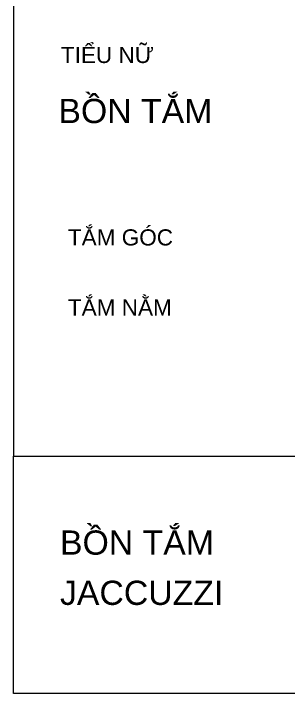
# Model space of a CAD drawing. Header units: inches. Extents: x 242965 to 445791, y 236206 to 423703.
# Drawn here: x 294652 to 315026, y 236206 to 286729 of the extents above; entities that cross this region are included whole.
import ezdxf

# ---------------------------------------------------------------- set-up
doc = ezdxf.new("R2010")
doc.units = ezdxf.units.IN
doc.header["$MEASUREMENT"] = 0
doc.layers.add('2', color=181, linetype='Continuous', lineweight=20)
doc.layers.add('e', color=96, linetype='Continuous', lineweight=5)
doc.styles.add('Vni-Helve', font='')
doc.styles.get('Vni-Helve').set_extended_font_data('VNI-Helve')

msp = doc.modelspace()

# ---------------------------------------------------------------- linework, layer by layer
at = {"layer": 'e'}
for points in [[(294651.656, 253841.58), (409694.156, 253841.58), (409694.156, 331887.901), (294651.656, 331887.901)], [(294651.656, 253841.58), (409694.156, 253841.58), (409694.156, 236205.515), (294651.656, 236205.515)]]:
    msp.add_lwpolyline(points, close=True, dxfattribs=at)

# ---------------------------------------------------------------- texts
at = {"layer": '2', "color": 4, "style": 'Vni-Helve'}
for s, p in [('TIEÅU NÖÕ', (298172.33, 283055.579)), ('TAÉM GOÙC', (298694.707, 269496.376)), ('TAÉM NAÈM', (298694.707, 264290.066))]:
    msp.add_text(s, height=1200, dxfattribs=at).set_placement(p)
at = {"layer": '2', "color": 6, "style": 'Vni-Helve'}
for s, p in [('BOÀN TAÉM', (297987.209, 278591.221)), ('BOÀN TAÉM', (298105.125, 246515.31)), ('JACCUZZI', (298105.125, 242782.164))]:
    msp.add_text(s, height=1800, dxfattribs=at).set_placement(p)

doc.saveas('drawing.dxf')
